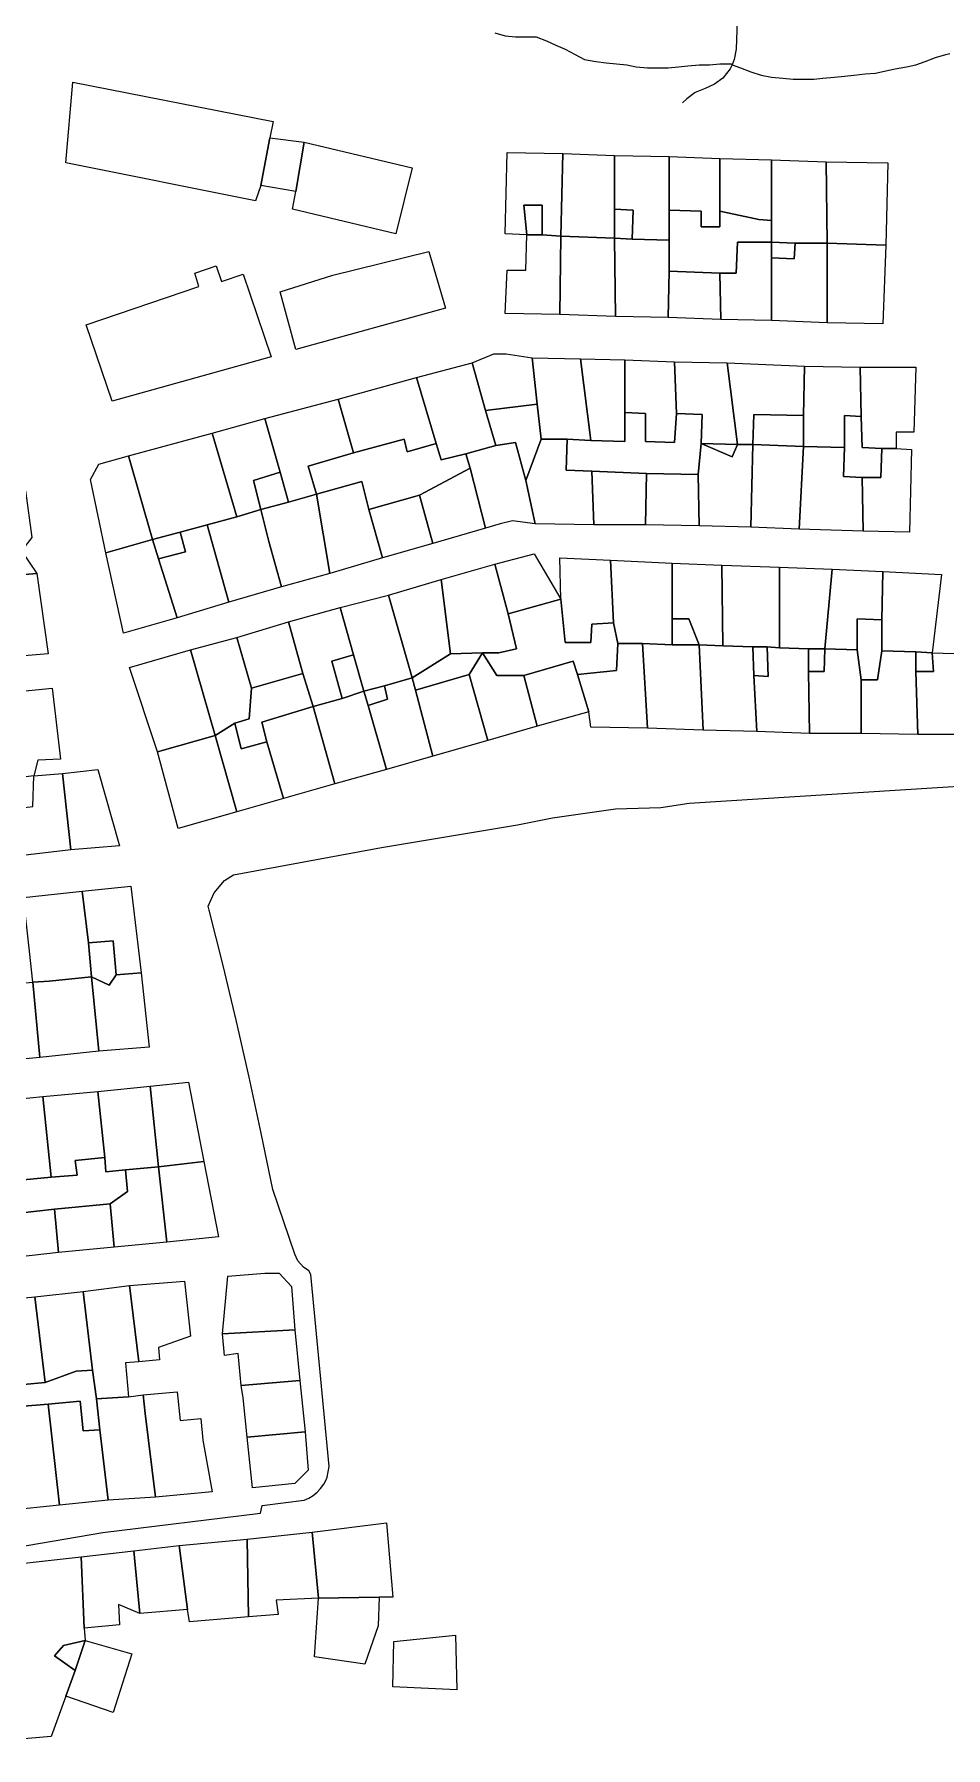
# Model space of a CAD drawing. Header units: inches. Extents: x 1138763 to 1140867, y 1050756 to 1053008.
# Drawn here: x 1140112 to 1140222.4, y 1051431.8 to 1051639.3 of the extents above; entities that cross this region are included whole.
import ezdxf

# ---------------------------------------------------------------- set-up
doc = ezdxf.new("R2010")
doc.units = ezdxf.units.IN
doc.header["$MEASUREMENT"] = 0
for name, color, linetype, lineweight in [('LimEdif_AM', 44, 'Continuous', 5), ('ViaPrin_AM', 1, 'Continuous', 15), ('ViaSec_AM', 1, 'Continuous', 18)]:
    doc.layers.add(name, color=color, linetype=linetype, lineweight=lineweight)

msp = doc.modelspace()

# ---------------------------------------------------------------- linework, layer by layer
at = {"layer": 'LimEdif_AM'}
for points in [[(1140140.56, 1051626.75), (1140139.44, 1051621), (1140138.81, 1051619.12), (1140115.81, 1051623.75), (1140116.69, 1051633.5), (1140140.94, 1051628.75), (1140140.56, 1051626.75)], [(1140140.56, 1051626.75), (1140144.69, 1051626.25), (1140143.69, 1051620.25), (1140139.44, 1051621), (1140140.56, 1051626.75)], [(1140144.69, 1051626.25), (1140157.81, 1051623.12), (1140155.81, 1051615.12), (1140143.31, 1051618.12), (1140143.69, 1051620.25), (1140144.69, 1051626.25)], [(1140171.69, 1051615), (1140169.06, 1051615.12), (1140169.31, 1051625), (1140176.06, 1051624.87), (1140175.81, 1051614.87), (1140173.56, 1051615), (1140173.56, 1051618.62), (1140171.31, 1051618.62), (1140171.69, 1051615)], [(1140176.06, 1051624.87), (1140182.31, 1051624.62), (1140182.31, 1051618.12), (1140182.31, 1051614.62), (1140175.81, 1051614.87), (1140176.06, 1051624.87)], [(1140182.31, 1051624.62), (1140188.94, 1051624.5), (1140188.94, 1051618), (1140188.94, 1051614.37), (1140184.44, 1051614.5), (1140184.56, 1051618), (1140182.31, 1051618.12), (1140182.31, 1051624.62)], [(1140188.94, 1051624.5), (1140195.06, 1051624.25), (1140195.06, 1051617.87), (1140195.06, 1051616), (1140192.81, 1051616), (1140192.81, 1051617.87), (1140188.94, 1051618), (1140188.94, 1051624.5)], [(1140195.06, 1051624.25), (1140201.31, 1051624.12), (1140201.31, 1051616.75), (1140199.81, 1051616.87), (1140195.06, 1051617.87), (1140195.06, 1051624.25)], [(1140201.31, 1051624.12), (1140207.94, 1051623.87), (1140208.06, 1051614), (1140204.19, 1051614), (1140201.31, 1051614.12), (1140201.31, 1051616.75), (1140201.31, 1051624.12)], [(1140207.94, 1051623.87), (1140215.44, 1051623.75), (1140215.19, 1051613.75), (1140208.06, 1051614), (1140207.94, 1051623.87)], [(1140173.56, 1051615), (1140171.69, 1051615), (1140171.31, 1051618.62), (1140173.56, 1051618.62), (1140173.56, 1051615)], [(1140182.31, 1051618.12), (1140184.56, 1051618), (1140184.44, 1051614.5), (1140182.31, 1051614.62), (1140182.31, 1051618.12)], [(1140201.31, 1051616.75), (1140201.31, 1051614.12), (1140197.19, 1051614.12), (1140197.06, 1051610.37), (1140195.06, 1051610.37), (1140188.94, 1051610.62), (1140188.94, 1051614.37), (1140188.94, 1051618), (1140192.81, 1051617.87), (1140192.81, 1051616), (1140195.06, 1051616), (1140195.06, 1051617.87), (1140199.81, 1051616.87), (1140201.31, 1051616.75)], [(1140173.56, 1051615), (1140175.81, 1051614.87), (1140175.69, 1051605.37), (1140169.06, 1051605.5), (1140169.31, 1051610.75), (1140171.56, 1051610.75), (1140171.69, 1051615), (1140173.56, 1051615)], [(1140182.31, 1051614.62), (1140182.44, 1051605.12), (1140175.69, 1051605.37), (1140175.81, 1051614.87), (1140182.31, 1051614.62)], [(1140184.44, 1051614.5), (1140188.94, 1051614.37), (1140188.94, 1051610.62), (1140188.81, 1051605), (1140182.44, 1051605.12), (1140182.31, 1051614.62), (1140184.44, 1051614.5)], [(1140201.31, 1051614.12), (1140201.31, 1051612.25), (1140201.31, 1051604.62), (1140195.19, 1051604.75), (1140195.06, 1051610.37), (1140197.06, 1051610.37), (1140197.19, 1051614.12), (1140201.31, 1051614.12)], [(1140204.19, 1051614), (1140204.06, 1051612.12), (1140201.31, 1051612.25), (1140201.31, 1051614.12), (1140204.19, 1051614)], [(1140208.06, 1051614), (1140208.06, 1051604.37), (1140201.31, 1051604.62), (1140201.31, 1051612.25), (1140204.06, 1051612.12), (1140204.19, 1051614), (1140208.06, 1051614)], [(1140215.19, 1051613.75), (1140214.81, 1051604.25), (1140208.06, 1051604.37), (1140208.06, 1051614), (1140215.19, 1051613.75)], [(1140121.44, 1051594.87), (1140118.31, 1051604.12), (1140131.94, 1051608.75), (1140131.44, 1051610.37), (1140134.06, 1051611.25), (1140134.69, 1051609.37), (1140137.31, 1051610.25), (1140140.69, 1051600.25), (1140121.44, 1051594.87)], [(1140143.69, 1051601.12), (1140141.81, 1051608.12), (1140148.19, 1051610.12), (1140159.81, 1051613), (1140161.81, 1051606.12), (1140143.69, 1051601.12)], [(1140195.06, 1051610.37), (1140195.19, 1051604.75), (1140188.81, 1051605), (1140188.94, 1051610.62), (1140195.06, 1051610.37)], [(1140158.31, 1051597.75), (1140165.06, 1051599.5), (1140166.69, 1051593.75), (1140167.94, 1051589.5), (1140164.31, 1051588.5), (1140161.31, 1051587.75), (1140160.69, 1051589.75), (1140158.31, 1051597.75)], [(1140165.06, 1051599.5), (1140167.69, 1051600.62), (1140169.19, 1051600.62), (1140172.31, 1051600.12), (1140172.94, 1051594.5), (1140166.69, 1051593.75), (1140165.06, 1051599.5)], [(1140172.31, 1051600.12), (1140178.19, 1051600), (1140179.44, 1051590.12), (1140176.56, 1051590.25), (1140173.44, 1051590.25), (1140172.94, 1051594.5), (1140172.31, 1051600.12)], [(1140178.19, 1051600), (1140183.56, 1051599.87), (1140183.56, 1051593.5), (1140183.56, 1051590), (1140179.44, 1051590.12), (1140178.19, 1051600)], [(1140183.56, 1051599.87), (1140189.56, 1051599.62), (1140189.81, 1051593.37), (1140189.56, 1051589.87), (1140186.06, 1051590), (1140186.06, 1051593.37), (1140183.56, 1051593.5), (1140183.56, 1051599.87)], [(1140189.56, 1051599.62), (1140195.94, 1051599.5), (1140197.19, 1051589.62), (1140192.81, 1051589.75), (1140192.94, 1051593.25), (1140189.81, 1051593.37), (1140189.56, 1051599.62)], [(1140195.94, 1051599.5), (1140205.31, 1051599.12), (1140205.19, 1051593.12), (1140199.19, 1051593.25), (1140199.06, 1051589.62), (1140197.19, 1051589.62), (1140195.94, 1051599.5)], [(1140205.31, 1051599.12), (1140212.06, 1051599), (1140212.19, 1051593), (1140210.19, 1051593.12), (1140210.19, 1051589.25), (1140205.19, 1051589.37), (1140205.19, 1051593.12), (1140205.31, 1051599.12)], [(1140212.06, 1051599), (1140218.81, 1051599), (1140218.56, 1051591.12), (1140216.44, 1051591.12), (1140216.44, 1051589.12), (1140214.69, 1051589.12), (1140212.31, 1051589.25), (1140212.19, 1051593), (1140212.06, 1051599)], [(1140148.81, 1051595.12), (1140158.31, 1051597.75), (1140160.69, 1051589.75), (1140157.19, 1051588.75), (1140156.81, 1051590.25), (1140150.69, 1051588.62), (1140148.81, 1051595.12)], [(1140139.94, 1051592.75), (1140148.81, 1051595.12), (1140150.69, 1051588.62), (1140145.19, 1051587), (1140146.19, 1051583.62), (1140142.81, 1051582.62), (1140141.81, 1051586.25), (1140139.94, 1051592.75)], [(1140133.56, 1051591), (1140139.94, 1051592.75), (1140141.81, 1051586.25), (1140138.56, 1051585.25), (1140139.44, 1051581.75), (1140136.56, 1051580.87), (1140133.56, 1051591)], [(1140172.94, 1051594.5), (1140173.44, 1051590.25), (1140171.56, 1051585.25), (1140170.31, 1051589.87), (1140167.94, 1051589.5), (1140166.69, 1051593.75), (1140172.94, 1051594.5)], [(1140179.44, 1051590.12), (1140183.56, 1051590), (1140183.56, 1051593.5), (1140186.06, 1051593.37), (1140186.06, 1051590), (1140189.56, 1051589.87), (1140189.81, 1051593.37), (1140192.94, 1051593.25), (1140192.81, 1051589.75), (1140192.44, 1051586), (1140186.19, 1051586.12), (1140179.56, 1051586.37), (1140176.44, 1051586.5), (1140176.56, 1051590.25), (1140179.44, 1051590.12)], [(1140205.19, 1051593.12), (1140205.19, 1051589.37), (1140199.06, 1051589.62), (1140199.19, 1051593.25), (1140205.19, 1051593.12)], [(1140212.19, 1051593), (1140212.31, 1051589.25), (1140214.69, 1051589.12), (1140214.56, 1051585.62), (1140212.31, 1051585.62), (1140210.06, 1051585.75), (1140210.19, 1051589.25), (1140210.19, 1051593.12), (1140212.19, 1051593)], [(1140123.44, 1051588.25), (1140133.56, 1051591), (1140136.56, 1051580.87), (1140132.94, 1051579.87), (1140129.69, 1051579), (1140126.31, 1051578.12), (1140123.44, 1051588.25)], [(1140160.69, 1051589.75), (1140161.31, 1051587.75), (1140164.31, 1051588.5), (1140164.81, 1051586.75), (1140158.69, 1051583.5), (1140152.56, 1051581.75), (1140151.69, 1051585.12), (1140146.19, 1051583.62), (1140145.19, 1051587), (1140150.69, 1051588.62), (1140156.81, 1051590.25), (1140157.19, 1051588.75), (1140160.69, 1051589.75)], [(1140167.94, 1051589.5), (1140170.31, 1051589.87), (1140171.56, 1051585.25), (1140172.69, 1051580), (1140169.94, 1051580.37), (1140168.44, 1051580), (1140166.69, 1051579.5), (1140164.81, 1051586.75), (1140164.31, 1051588.5), (1140167.94, 1051589.5)], [(1140176.56, 1051590.25), (1140176.44, 1051586.5), (1140179.56, 1051586.37), (1140179.81, 1051579.87), (1140172.69, 1051580), (1140171.56, 1051585.25), (1140173.44, 1051590.25), (1140176.56, 1051590.25)], [(1140199.06, 1051589.62), (1140198.81, 1051579.62), (1140192.56, 1051579.75), (1140192.44, 1051586), (1140192.81, 1051589.75), (1140196.56, 1051588.12), (1140197.19, 1051589.62), (1140199.06, 1051589.62)], [(1140197.19, 1051589.62), (1140196.56, 1051588.12), (1140192.81, 1051589.75), (1140197.19, 1051589.62)], [(1140205.19, 1051589.37), (1140204.69, 1051579.37), (1140198.81, 1051579.62), (1140199.06, 1051589.62), (1140205.19, 1051589.37)], [(1140210.19, 1051589.25), (1140210.06, 1051585.75), (1140212.31, 1051585.62), (1140212.44, 1051579.12), (1140204.69, 1051579.37), (1140205.19, 1051589.37), (1140210.19, 1051589.25)], [(1140216.44, 1051589.12), (1140218.31, 1051589), (1140218.06, 1051579), (1140212.44, 1051579.12), (1140212.31, 1051585.62), (1140214.56, 1051585.62), (1140214.69, 1051589.12), (1140216.44, 1051589.12)], [(1140126.31, 1051578.12), (1140120.69, 1051576.5), (1140118.81, 1051585.37), (1140119.81, 1051587.25), (1140123.44, 1051588.25), (1140126.31, 1051578.12)], [(1140164.81, 1051586.75), (1140166.69, 1051579.5), (1140160.31, 1051577.62), (1140158.69, 1051583.5), (1140164.81, 1051586.75)], [(1140186.19, 1051586.12), (1140186.06, 1051579.87), (1140179.81, 1051579.87), (1140179.56, 1051586.37), (1140186.19, 1051586.12)], [(1140142.81, 1051582.62), (1140139.44, 1051581.75), (1140138.56, 1051585.25), (1140141.81, 1051586.25), (1140142.81, 1051582.62)], [(1140152.56, 1051581.75), (1140154.19, 1051575.87), (1140147.81, 1051574), (1140146.19, 1051583.62), (1140151.69, 1051585.12), (1140152.56, 1051581.75)], [(1140192.44, 1051586), (1140192.56, 1051579.75), (1140186.06, 1051579.87), (1140186.19, 1051586.12), (1140192.44, 1051586)], [(1140106.19, 1051576.75), (1140105.56, 1051583.5), (1140110.94, 1051584), (1140111.69, 1051578.37), (1140110.44, 1051576.75), (1140112.31, 1051574), (1140106.44, 1051573.5), (1140106.19, 1051576.75)], [(1140146.19, 1051583.62), (1140147.81, 1051574), (1140141.94, 1051572.37), (1140140.44, 1051577.87), (1140139.44, 1051581.75), (1140142.81, 1051582.62), (1140146.19, 1051583.62)], [(1140158.69, 1051583.5), (1140160.31, 1051577.62), (1140154.19, 1051575.87), (1140152.56, 1051581.75), (1140158.69, 1051583.5)], [(1140139.44, 1051581.75), (1140140.44, 1051577.87), (1140141.94, 1051572.37), (1140135.56, 1051570.5), (1140132.94, 1051579.87), (1140136.56, 1051580.87), (1140139.44, 1051581.75)], [(1140126.31, 1051578.12), (1140127.06, 1051575.75), (1140129.31, 1051568.62), (1140122.81, 1051566.75), (1140120.69, 1051576.5), (1140126.31, 1051578.12)], [(1140129.69, 1051579), (1140130.31, 1051576.62), (1140127.06, 1051575.75), (1140126.31, 1051578.12), (1140129.69, 1051579)], [(1140132.94, 1051579.87), (1140135.56, 1051570.5), (1140129.31, 1051568.62), (1140127.06, 1051575.75), (1140130.31, 1051576.62), (1140129.69, 1051579), (1140132.94, 1051579.87)], [(1140167.81, 1051575.12), (1140172.56, 1051576.37), (1140175.81, 1051570.87), (1140169.44, 1051569.12), (1140167.81, 1051575.12)], [(1140112.31, 1051574), (1140113.69, 1051564.25), (1140107.31, 1051563.75), (1140106.44, 1051573.5), (1140112.31, 1051574)], [(1140161.31, 1051573.25), (1140167.81, 1051575.12), (1140169.44, 1051569.12), (1140170.44, 1051564.87), (1140168.31, 1051564.37), (1140166.31, 1051564.37), (1140162.44, 1051564.25), (1140161.31, 1051573.25)], [(1140175.81, 1051570.87), (1140175.69, 1051575.87), (1140181.81, 1051575.62), (1140182.19, 1051568), (1140179.56, 1051567.87), (1140179.44, 1051565.62), (1140176.31, 1051565.62), (1140175.81, 1051570.87)], [(1140181.81, 1051575.62), (1140189.31, 1051575.25), (1140189.31, 1051568.5), (1140189.31, 1051565.37), (1140185.69, 1051565.5), (1140182.69, 1051565.5), (1140182.19, 1051568), (1140181.81, 1051575.62)], [(1140189.31, 1051575.25), (1140195.31, 1051575), (1140195.44, 1051565.25), (1140192.56, 1051565.37), (1140191.31, 1051568.5), (1140189.31, 1051568.5), (1140189.31, 1051575.25)], [(1140195.31, 1051575), (1140202.31, 1051574.75), (1140202.31, 1051565), (1140200.81, 1051565.12), (1140199.06, 1051565.12), (1140195.44, 1051565.25), (1140195.31, 1051575)], [(1140202.31, 1051574.75), (1140208.69, 1051574.5), (1140207.81, 1051564.87), (1140205.81, 1051564.87), (1140202.31, 1051565), (1140202.31, 1051574.75)], [(1140208.69, 1051574.5), (1140214.81, 1051574.25), (1140214.69, 1051568.37), (1140211.69, 1051568.5), (1140211.69, 1051564.75), (1140207.81, 1051564.87), (1140208.69, 1051574.5)], [(1140214.81, 1051574.25), (1140221.94, 1051573.87), (1140220.81, 1051564.37), (1140218.81, 1051564.5), (1140214.69, 1051564.62), (1140214.69, 1051568.37), (1140214.81, 1051574.25)], [(1140154.94, 1051571.37), (1140161.31, 1051573.25), (1140162.44, 1051564.25), (1140157.81, 1051561.37), (1140154.94, 1051571.37)], [(1140142.81, 1051568.12), (1140149.06, 1051569.87), (1140150.69, 1051564.12), (1140148.06, 1051563.37), (1140149.31, 1051558.87), (1140145.81, 1051557.87), (1140144.56, 1051561.87), (1140142.81, 1051568.12)], [(1140149.06, 1051569.87), (1140154.94, 1051571.37), (1140157.81, 1051561.37), (1140154.44, 1051560.37), (1140151.94, 1051559.75), (1140150.69, 1051564.12), (1140149.06, 1051569.87)], [(1140175.81, 1051570.87), (1140176.31, 1051565.62), (1140179.44, 1051565.62), (1140179.56, 1051567.87), (1140182.19, 1051568), (1140182.69, 1051565.5), (1140182.56, 1051562.25), (1140177.81, 1051561.75), (1140177.31, 1051563.37), (1140171.31, 1051561.62), (1140168.06, 1051561.62), (1140166.31, 1051564.37), (1140168.31, 1051564.37), (1140170.44, 1051564.87), (1140169.44, 1051569.12), (1140175.81, 1051570.87)], [(1140136.56, 1051566.25), (1140142.81, 1051568.12), (1140144.56, 1051561.87), (1140138.31, 1051560.12), (1140136.56, 1051566.25)], [(1140189.31, 1051568.5), (1140191.31, 1051568.5), (1140192.56, 1051565.37), (1140189.31, 1051565.37), (1140189.31, 1051568.5)], [(1140214.69, 1051568.37), (1140214.69, 1051564.62), (1140214.19, 1051561.12), (1140212.19, 1051561.12), (1140211.69, 1051564.75), (1140211.69, 1051568.5), (1140214.69, 1051568.37)], [(1140130.94, 1051564.75), (1140136.56, 1051566.25), (1140138.31, 1051560.12), (1140138.06, 1051556.37), (1140136.31, 1051555.87), (1140133.94, 1051554.37), (1140130.94, 1051564.75)], [(1140133.94, 1051554.37), (1140126.94, 1051552.37), (1140123.56, 1051562.62), (1140130.94, 1051564.75), (1140133.94, 1051554.37)], [(1140151.94, 1051559.75), (1140149.31, 1051558.87), (1140148.06, 1051563.37), (1140150.69, 1051564.12), (1140151.94, 1051559.75)], [(1140166.31, 1051564.37), (1140164.69, 1051561.75), (1140158.19, 1051559.87), (1140157.81, 1051561.37), (1140162.44, 1051564.25), (1140166.31, 1051564.37)], [(1140166.31, 1051564.37), (1140168.06, 1051561.62), (1140171.31, 1051561.62), (1140172.94, 1051555.5), (1140166.94, 1051553.75), (1140164.69, 1051561.75), (1140166.31, 1051564.37)], [(1140185.69, 1051565.5), (1140186.31, 1051555.25), (1140179.44, 1051555.37), (1140179.19, 1051557.25), (1140177.81, 1051561.75), (1140182.56, 1051562.25), (1140182.69, 1051565.5), (1140185.69, 1051565.5)], [(1140189.31, 1051565.37), (1140192.56, 1051565.37), (1140193.06, 1051555), (1140186.31, 1051555.25), (1140185.69, 1051565.5), (1140189.31, 1051565.37)], [(1140195.44, 1051565.25), (1140199.06, 1051565.12), (1140199.19, 1051561.62), (1140199.56, 1051554.87), (1140193.06, 1051555), (1140192.56, 1051565.37), (1140195.44, 1051565.25)], [(1140200.81, 1051565.12), (1140200.94, 1051561.5), (1140199.19, 1051561.62), (1140199.06, 1051565.12), (1140200.81, 1051565.12)], [(1140202.31, 1051565), (1140205.81, 1051564.87), (1140205.81, 1051562.12), (1140205.94, 1051554.62), (1140199.56, 1051554.87), (1140199.19, 1051561.62), (1140200.94, 1051561.5), (1140200.81, 1051565.12), (1140202.31, 1051565)], [(1140207.81, 1051564.87), (1140207.69, 1051562.12), (1140205.81, 1051562.12), (1140205.81, 1051564.87), (1140207.81, 1051564.87)], [(1140211.69, 1051564.75), (1140212.19, 1051561.12), (1140212.19, 1051554.62), (1140205.94, 1051554.62), (1140205.81, 1051562.12), (1140207.69, 1051562.12), (1140207.81, 1051564.87), (1140211.69, 1051564.75)], [(1140218.81, 1051564.5), (1140218.81, 1051562.12), (1140219.06, 1051554.5), (1140212.19, 1051554.62), (1140212.19, 1051561.12), (1140214.19, 1051561.12), (1140214.69, 1051564.62), (1140218.81, 1051564.5)], [(1140220.81, 1051564.37), (1140220.94, 1051562.12), (1140218.81, 1051562.12), (1140218.81, 1051564.5), (1140220.81, 1051564.37)], [(1140220.81, 1051564.37), (1140224.81, 1051564.25), (1140224.81, 1051554.5), (1140219.06, 1051554.5), (1140218.81, 1051562.12), (1140220.94, 1051562.12), (1140220.81, 1051564.37)], [(1140144.56, 1051561.87), (1140145.81, 1051557.87), (1140139.56, 1051556), (1140140.19, 1051553.62), (1140137.06, 1051552.75), (1140136.31, 1051555.87), (1140138.06, 1051556.37), (1140138.31, 1051560.12), (1140144.56, 1051561.87)], [(1140164.69, 1051561.75), (1140166.94, 1051553.75), (1140160.31, 1051551.87), (1140158.19, 1051559.87), (1140164.69, 1051561.75)], [(1140177.81, 1051561.75), (1140179.19, 1051557.25), (1140172.94, 1051555.5), (1140171.31, 1051561.62), (1140177.31, 1051563.37), (1140177.81, 1051561.75)], [(1140108.06, 1051559.5), (1140114.19, 1051560.12), (1140115.19, 1051551.5), (1140112.44, 1051551.37), (1140111.94, 1051549.5), (1140109.06, 1051549.12), (1140108.06, 1051559.5)], [(1140151.94, 1051559.75), (1140152.44, 1051558), (1140154.69, 1051550.25), (1140148.44, 1051548.5), (1140145.81, 1051557.87), (1140149.31, 1051558.87), (1140151.94, 1051559.75)], [(1140154.44, 1051560.37), (1140154.81, 1051558.75), (1140152.44, 1051558), (1140151.94, 1051559.75), (1140154.44, 1051560.37)], [(1140157.81, 1051561.37), (1140158.19, 1051559.87), (1140160.31, 1051551.87), (1140154.69, 1051550.25), (1140152.44, 1051558), (1140154.81, 1051558.75), (1140154.44, 1051560.37), (1140157.81, 1051561.37)], [(1140145.81, 1051557.87), (1140148.44, 1051548.5), (1140142.19, 1051546.75), (1140140.19, 1051553.62), (1140139.56, 1051556), (1140145.81, 1051557.87)], [(1140136.31, 1051555.87), (1140137.06, 1051552.75), (1140140.19, 1051553.62), (1140142.19, 1051546.75), (1140136.56, 1051545.12), (1140133.94, 1051554.37), (1140136.31, 1051555.87)], [(1140133.94, 1051554.37), (1140136.56, 1051545.12), (1140129.44, 1051543.12), (1140126.94, 1051552.37), (1140133.94, 1051554.37)], [(1140111.94, 1051549.5), (1140115.44, 1051549.75), (1140116.44, 1051540.5), (1140109.94, 1051539.75), (1140109.44, 1051545.5), (1140111.81, 1051545.75), (1140111.94, 1051549.5)], [(1140115.44, 1051549.75), (1140119.69, 1051550.25), (1140122.31, 1051541), (1140116.44, 1051540.5), (1140115.44, 1051549.75)], [(1140110.69, 1051534.75), (1140117.81, 1051535.5), (1140118.56, 1051529.25), (1140118.94, 1051525.12), (1140113.81, 1051524.62), (1140111.81, 1051524.5), (1140111.44, 1051528.25), (1140110.69, 1051534.75)], [(1140118.56, 1051529.25), (1140117.81, 1051535.5), (1140123.69, 1051536.12), (1140124.94, 1051525.62), (1140121.94, 1051525.37), (1140121.56, 1051529.5), (1140118.56, 1051529.25)], [(1140121.94, 1051525.37), (1140121.06, 1051524.12), (1140118.94, 1051525.12), (1140118.56, 1051529.25), (1140121.56, 1051529.5), (1140121.94, 1051525.37)], [(1140111.81, 1051524.5), (1140112.69, 1051515.37), (1140106.19, 1051514.75), (1140105.31, 1051523.87), (1140111.81, 1051524.5)], [(1140118.94, 1051525.12), (1140119.81, 1051516.12), (1140112.69, 1051515.37), (1140111.81, 1051524.5), (1140113.81, 1051524.62), (1140118.94, 1051525.12)], [(1140124.94, 1051525.62), (1140125.94, 1051516.62), (1140119.81, 1051516.12), (1140118.94, 1051525.12), (1140121.06, 1051524.12), (1140121.94, 1051525.37), (1140124.94, 1051525.62)], [(1140119.69, 1051511.25), (1140126.06, 1051511.87), (1140127.06, 1051502.12), (1140123.06, 1051501.75), (1140120.69, 1051501.5), (1140120.56, 1051503.25), (1140119.69, 1051511.25)], [(1140126.06, 1051511.87), (1140130.69, 1051512.37), (1140132.56, 1051502.75), (1140127.06, 1051502.12), (1140126.06, 1051511.87)], [(1140106.69, 1051510), (1140113.06, 1051510.62), (1140114.06, 1051500.87), (1140107.69, 1051500.25), (1140107.44, 1051501.87), (1140106.69, 1051510)], [(1140113.06, 1051510.62), (1140119.69, 1051511.25), (1140120.56, 1051503.25), (1140116.94, 1051502.87), (1140117.19, 1051501.12), (1140114.06, 1051500.87), (1140113.06, 1051510.62)], [(1140107.44, 1051501.87), (1140107.69, 1051500.25), (1140114.06, 1051500.87), (1140117.19, 1051501.12), (1140116.94, 1051502.87), (1140120.56, 1051503.25), (1140120.69, 1051501.5), (1140123.06, 1051501.75), (1140123.31, 1051499.12), (1140121.19, 1051497.62), (1140114.44, 1051497), (1140110.19, 1051496.5), (1140110.06, 1051498.37), (1140107.81, 1051498.12), (1140108.06, 1051496.12), (1140101.19, 1051495.62), (1140095.81, 1051495), (1140095.31, 1051499), (1140102.06, 1051499.62), (1140101.69, 1051502.5), (1140105.06, 1051501.62), (1140107.44, 1051501.87)], [(1140127.06, 1051502.12), (1140128.06, 1051493), (1140121.69, 1051492.37), (1140121.19, 1051497.62), (1140123.31, 1051499.12), (1140123.06, 1051501.75), (1140127.06, 1051502.12)], [(1140132.56, 1051502.75), (1140134.31, 1051493.62), (1140128.06, 1051493), (1140127.06, 1051502.12), (1140132.56, 1051502.75)], [(1140114.44, 1051497), (1140114.94, 1051491.75), (1140108.56, 1051491), (1140108.06, 1051496.12), (1140107.81, 1051498.12), (1140110.06, 1051498.37), (1140110.19, 1051496.5), (1140114.44, 1051497)], [(1140121.19, 1051497.62), (1140121.69, 1051492.37), (1140114.94, 1051491.75), (1140114.44, 1051497), (1140121.19, 1051497.62)], [(1140143.56, 1051482.37), (1140134.81, 1051481.87), (1140135.44, 1051488.87), (1140139.94, 1051489.25), (1140141.69, 1051489.25), (1140143.19, 1051487.62), (1140143.56, 1051482.37)], [(1140112.06, 1051486.37), (1140117.94, 1051487), (1140119.06, 1051477.5), (1140117.06, 1051477.37), (1140113.31, 1051476), (1140112.06, 1051486.37)], [(1140117.94, 1051487), (1140123.56, 1051487.75), (1140124.69, 1051478.5), (1140123.06, 1051478.37), (1140123.44, 1051474.25), (1140119.56, 1051474), (1140119.06, 1051477.5), (1140117.94, 1051487)], [(1140123.56, 1051487.75), (1140130.19, 1051488.25), (1140130.94, 1051481.62), (1140127.06, 1051480.25), (1140127.19, 1051478.75), (1140124.69, 1051478.5), (1140123.56, 1051487.75)], [(1140105.69, 1051485.75), (1140112.06, 1051486.37), (1140113.31, 1051476), (1140110.69, 1051475.75), (1140110.56, 1051477.25), (1140106.81, 1051476.87), (1140105.69, 1051485.75)], [(1140143.56, 1051482.37), (1140144.19, 1051476.25), (1140137.06, 1051475.62), (1140136.69, 1051479.5), (1140135.06, 1051479.25), (1140134.81, 1051481.87), (1140143.56, 1051482.37)], [(1140119.06, 1051477.5), (1140119.56, 1051474), (1140119.94, 1051470.25), (1140117.94, 1051470.12), (1140117.56, 1051473.75), (1140113.69, 1051473.37), (1140106.31, 1051472.75), (1140106.81, 1051476.87), (1140110.56, 1051477.25), (1140110.69, 1051475.75), (1140113.31, 1051476), (1140117.06, 1051477.37), (1140119.06, 1051477.5)], [(1140123.44, 1051474.25), (1140125.19, 1051474.5), (1140125.44, 1051472.25), (1140126.69, 1051462.12), (1140120.94, 1051461.75), (1140119.94, 1051470.25), (1140119.56, 1051474), (1140123.44, 1051474.25)], [(1140125.19, 1051474.5), (1140129.31, 1051474.87), (1140129.69, 1051471.37), (1140132.19, 1051471.62), (1140132.44, 1051469), (1140133.56, 1051462.75), (1140126.69, 1051462.12), (1140125.44, 1051472.25), (1140125.19, 1051474.5)], [(1140144.19, 1051476.25), (1140144.81, 1051470), (1140137.81, 1051469.37), (1140137.31, 1051474.12), (1140137.06, 1051475.62), (1140144.19, 1051476.25)], [(1140113.69, 1051473.37), (1140115.06, 1051461.12), (1140108.81, 1051460.5), (1140107.94, 1051467.62), (1140107.44, 1051469.25), (1140106.31, 1051472.75), (1140113.69, 1051473.37)], [(1140119.94, 1051470.25), (1140120.94, 1051461.75), (1140115.06, 1051461.12), (1140113.69, 1051473.37), (1140117.56, 1051473.75), (1140117.94, 1051470.12), (1140119.94, 1051470.25)], [(1140144.81, 1051470), (1140145.19, 1051465.37), (1140143.56, 1051463.75), (1140138.44, 1051463.25), (1140137.81, 1051469.37), (1140144.81, 1051470)], [(1140137.81, 1051457), (1140145.69, 1051457.87), (1140146.44, 1051449.87), (1140141.31, 1051449.62), (1140141.56, 1051447.87), (1140137.94, 1051447.62), (1140137.81, 1051457)], [(1140145.69, 1051457.87), (1140154.69, 1051459), (1140155.44, 1051450), (1140153.81, 1051450), (1140146.44, 1051449.87), (1140145.69, 1051457.87)], [(1140117.69, 1051454.87), (1140124.06, 1051455.62), (1140124.81, 1051448), (1140122.19, 1051449.12), (1140122.31, 1051446.62), (1140118.06, 1051446.25), (1140117.69, 1051454.87)], [(1140124.06, 1051455.62), (1140129.56, 1051456.25), (1140130.56, 1051448.5), (1140124.81, 1051448), (1140124.06, 1051455.62)], [(1140129.56, 1051456.25), (1140137.81, 1051457), (1140137.94, 1051447.62), (1140130.81, 1051447), (1140130.56, 1051448.5), (1140129.56, 1051456.25)], [(1140118.06, 1051446.25), (1140118.19, 1051444.75), (1140115.56, 1051444.12), (1140114.44, 1051442.87), (1140116.94, 1051441.12), (1140115.81, 1051438), (1140114.06, 1051433.12), (1140102.31, 1051432.12), (1140098.44, 1051431.75), (1140096.19, 1051446.62), (1140106.06, 1051447.87), (1140105.31, 1051453.5), (1140117.69, 1051454.87), (1140118.06, 1051446.25)], [(1140153.81, 1051450), (1140153.69, 1051446.5), (1140152.06, 1051441.87), (1140145.94, 1051442.75), (1140146.44, 1051449.87), (1140153.81, 1051450)], [(1140163.19, 1051438.75), (1140155.44, 1051439.12), (1140155.56, 1051444.62), (1140163.06, 1051445.37), (1140163.19, 1051438.75)], [(1140118.19, 1051444.75), (1140116.94, 1051441.12), (1140114.44, 1051442.87), (1140115.56, 1051444.12), (1140118.19, 1051444.75)], [(1140118.19, 1051444.75), (1140123.81, 1051443.12), (1140121.56, 1051436), (1140115.81, 1051438), (1140116.94, 1051441.12), (1140118.19, 1051444.75)]]:
    msp.add_lwpolyline(points, dxfattribs=at)
at = {"layer": 'ViaPrin_AM'}
msp.add_lwpolyline([(1140097.14, 1051453.88), (1140120.33, 1051457.83), (1140139.42, 1051460.17), (1140139.6, 1051461.1), (1140144.71, 1051461.73), (1140145.27, 1051461.99), (1140145.8, 1051462.32), (1140146.27, 1051462.72), (1140146.7, 1051463.17), (1140147.07, 1051463.66), (1140147.37, 1051464.2), (1140147.5, 1051464.52), (1140147.74, 1051465.81), (1140145.53, 1051489.09), (1140145.26, 1051489.51), (1140144.61, 1051489.98), (1140143.92, 1051490.74), (1140143.56, 1051491.54), (1140140.89, 1051499.39), (1140139.5, 1051506.19), (1140138.04, 1051512.97), (1140136.51, 1051519.74), (1140134.9, 1051526.49), (1140133.21, 1051533.22), (1140133.09, 1051533.69), (1140133.8, 1051535.31), (1140135.07, 1051536.82), (1140136.15, 1051537.48), (1140154.07, 1051540.79), (1140170.55, 1051543.53), (1140174.79, 1051544.41), (1140182.44, 1051545.5), (1140187.91, 1051545.65), (1140191.35, 1051546.19), (1140229.77, 1051548.58)], dxfattribs=at)
at = {"layer": 'ViaSec_AM'}
for points in [[(1140197.19, 1051642.12), (1140197.06, 1051637.5), (1140196.81, 1051636.25), (1140196.56, 1051635.62), (1140196.31, 1051635.12), (1140195.44, 1051634), (1140194.44, 1051633.25), (1140193.31, 1051632.75), (1140192.06, 1051632.25), (1140191.06, 1051631.5), (1140190.56, 1051631)], [(1140167.81, 1051639.5), (1140169.06, 1051639.12), (1140170.31, 1051639), (1140171.56, 1051639), (1140172.81, 1051639), (1140174.06, 1051638.5), (1140175.19, 1051638), (1140176.31, 1051637.5), (1140177.56, 1051636.87), (1140178.69, 1051636.25), (1140180.06, 1051636), (1140181.31, 1051635.87), (1140182.56, 1051635.75), (1140183.81, 1051635.62), (1140184.94, 1051635.37), (1140186.31, 1051635.25), (1140187.56, 1051635.25), (1140188.81, 1051635.25), (1140190.06, 1051635.37), (1140191.19, 1051635.5), (1140192.56, 1051635.62), (1140193.81, 1051635.62), (1140195.06, 1051635.75), (1140196.44, 1051635.75), (1140196.56, 1051635.62), (1140197.56, 1051635.25), (1140198.81, 1051634.75), (1140200.06, 1051634.37), (1140201.31, 1051634.12), (1140202.69, 1051634), (1140203.94, 1051633.87), (1140205.19, 1051633.87), (1140206.44, 1051633.87), (1140207.56, 1051634), (1140208.94, 1051634.12), (1140210.19, 1051634.25), (1140211.31, 1051634.37), (1140212.69, 1051634.5), (1140213.94, 1051634.62), (1140215.19, 1051634.87), (1140216.31, 1051635.12), (1140217.69, 1051635.37), (1140218.81, 1051635.62), (1140219.94, 1051636), (1140221.19, 1051636.5), (1140222.44, 1051636.87), (1140222.94, 1051637)]]:
    msp.add_lwpolyline(points, dxfattribs=at)

doc.saveas('drawing.dxf')
